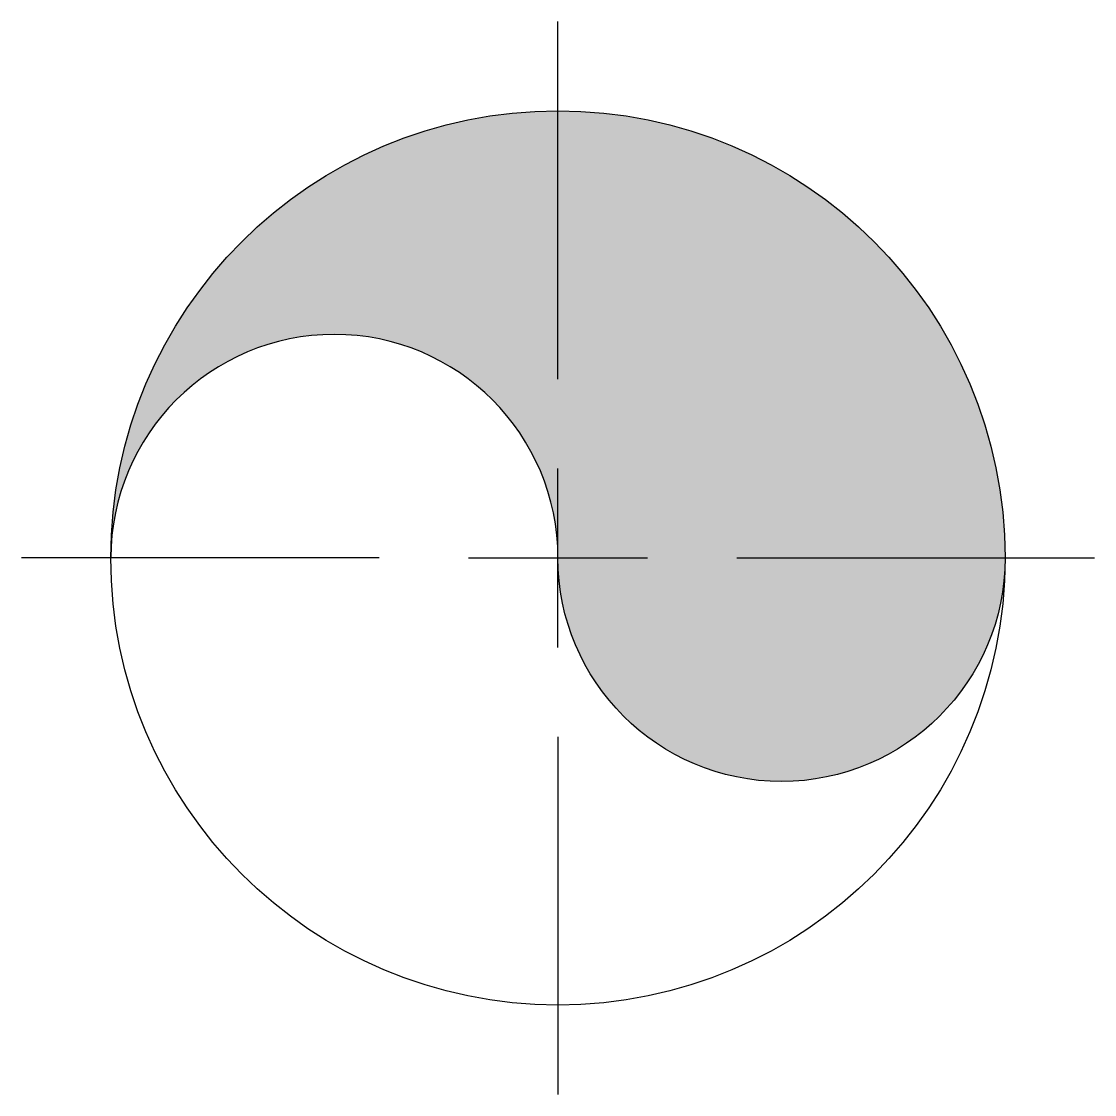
# Model space of a CAD drawing. Header units: millimetres. Extents: x 1172.6 to 1173.8, y -1211.55 to -1210.35.
import ezdxf

# ---------------------------------------------------------------- set-up
doc = ezdxf.new("R2010")
doc.units = ezdxf.units.MM
doc.header["$LTSCALE"] = 10
doc.layers.add('Símbolos_Gráficos', color=1, linetype='Continuous')

msp = doc.modelspace()

# ---------------------------------------------------------------- hatches: boundary and pattern name
at = {"layer": 'Símbolos_Gráficos'}
msp.add_hatch(color=256, dxfattribs=at).paths.add_polyline_path([(1172.6967, -1210.9462, -1), (1173.1967, -1210.9462, 1), (1173.6967, -1210.9462, 1)])

# ---------------------------------------------------------------- linework, layer by layer
at = {"layer": 'Símbolos_Gráficos', "color": 1}
for p, q in [((1173.1967, -1210.7462), (1173.1967, -1210.3462)), ((1173.1967, -1211.0462), (1173.1967, -1210.8462)), ((1172.9967, -1210.9462), (1172.5967, -1210.9462)), ((1173.0967, -1210.9462), (1173.2967, -1210.9462)), ((1173.3967, -1210.9462), (1173.7967, -1210.9462)), ((1173.1967, -1211.1462), (1173.1967, -1211.5462))]:
    msp.add_line(p, q, dxfattribs=at)
at = {"layer": 'Símbolos_Gráficos'}
msp.add_lwpolyline([(1173.6967, -1210.9462, -1), (1173.1967, -1210.9462, 1), (1172.6967, -1210.9462)], format="xyb", dxfattribs=at)
at = {"layer": 'Símbolos_Gráficos', "color": 2}
msp.add_circle((1173.1967, -1210.9462), 0.5, dxfattribs=at)

doc.saveas('drawing.dxf')
